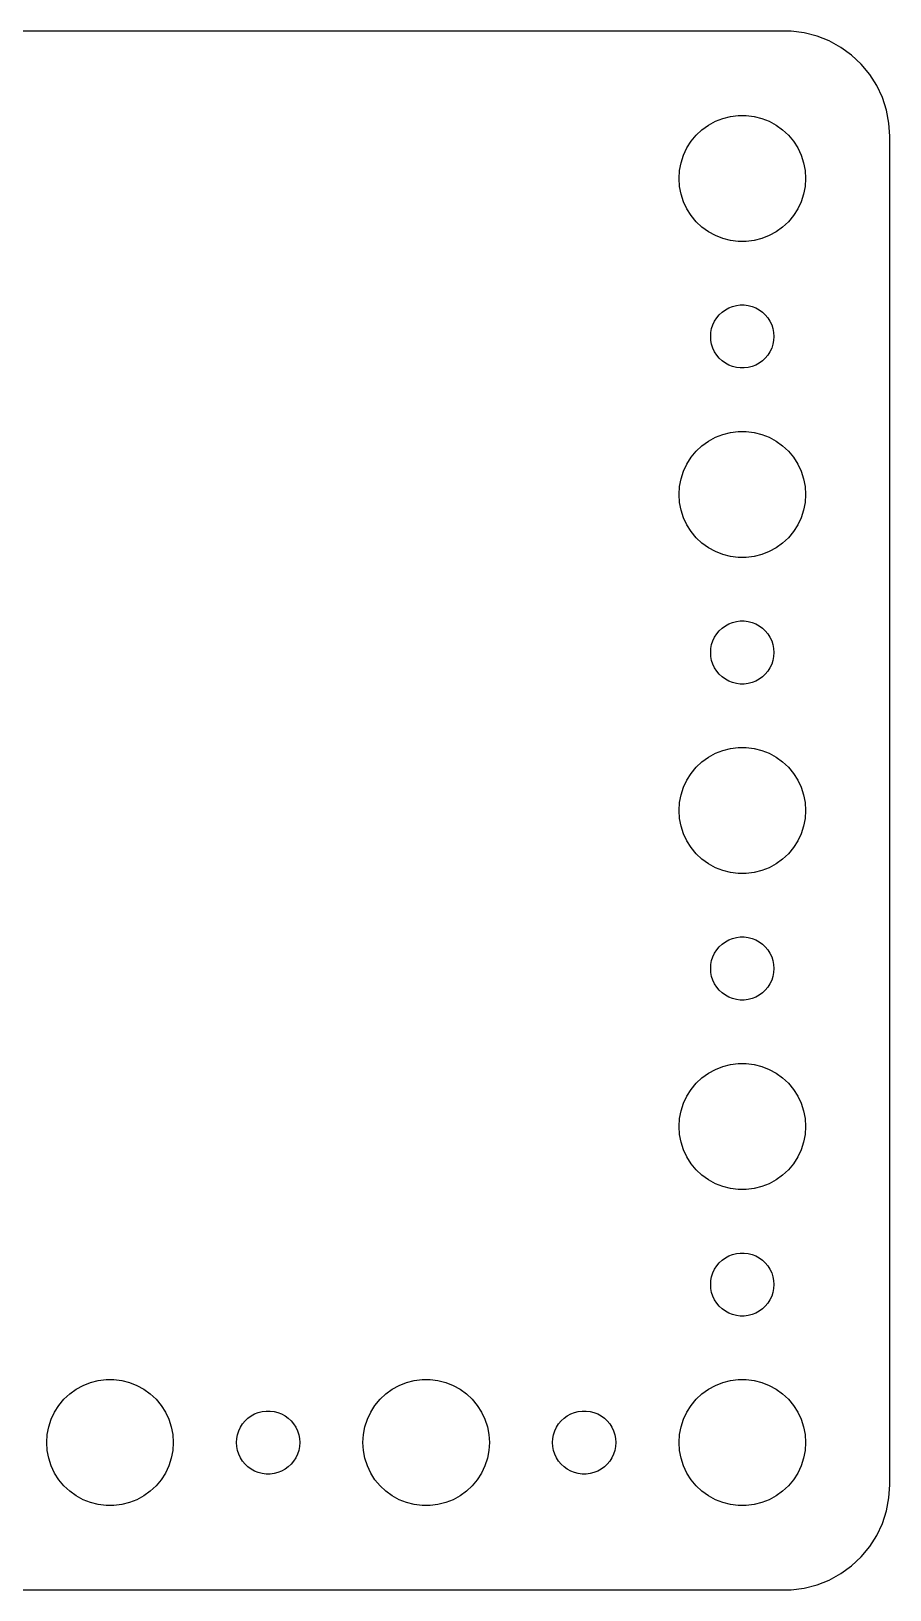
# Model space of a CAD drawing. Header units: metres. Extents: x -37 to 37, y 467 to 961.
# Drawn here: x -3.7 to 37, y 803 to 877 of the extents above; entities that cross this region are included whole.
import ezdxf

# ---------------------------------------------------------------- set-up
doc = ezdxf.new("R2010")
doc.units = ezdxf.units.M

msp = doc.modelspace()

# ---------------------------------------------------------------- linework, layer by layer
for p, q in [((32.3139, 876.99), (-6.5, 876.99)), ((32.9369, 876.911), (32.3139, 876.99)), ((33.5451, 876.755), (32.9369, 876.911)), ((34.1289, 876.524), (33.5451, 876.755)), ((34.6791, 876.222), (34.1289, 876.524)), ((35.1871, 875.853), (34.6791, 876.222)), ((35.6448, 875.423), (35.1871, 875.853)), ((36.0451, 874.939), (35.6448, 875.423)), ((36.3815, 874.409), (36.0451, 874.939)), ((36.6489, 873.841), (36.3815, 874.409)), ((36.8429, 873.243), (36.6489, 873.841)), ((29.4379, 872.947), (29.8116, 872.994)), ((29.8116, 872.994), (30.1884, 872.994)), ((30.1884, 872.994), (30.5621, 872.947)), ((36.9606, 872.627), (36.8429, 873.243)), ((27.8131, 872.054), (28.0877, 872.312)), ((28.0877, 872.312), (28.3925, 872.533)), ((28.3925, 872.533), (28.7227, 872.714)), ((28.7227, 872.714), (29.0729, 872.853)), ((29.0729, 872.853), (29.4379, 872.947)), ((30.5621, 872.947), (30.927, 872.853)), ((30.927, 872.853), (31.2773, 872.714)), ((31.2773, 872.714), (31.6075, 872.533)), ((31.6075, 872.533), (31.9123, 872.312)), ((31.9123, 872.312), (32.1869, 872.054)), ((37, 872), (36.9606, 872.627)), ((27.3711, 871.445), (27.5729, 871.763)), ((27.5729, 871.763), (27.8131, 872.054)), ((32.1869, 872.054), (32.427, 871.763)), ((32.427, 871.763), (32.6289, 871.445)), ((37, 808), (37, 872)), ((27.0237, 870.376), (27.0942, 870.746)), ((27.0942, 870.746), (27.2107, 871.104)), ((27.2107, 871.104), (27.3711, 871.445)), ((32.6289, 871.445), (32.7893, 871.104)), ((32.7893, 871.104), (32.9057, 870.746)), ((32.9057, 870.746), (32.9763, 870.376)), ((27, 870), (27.0237, 870.376)), ((32.9763, 870.376), (33, 870)), ((27.0237, 869.624), (27, 870)), ((27.0942, 869.254), (27.0237, 869.624)), ((32.9763, 869.624), (32.9057, 869.254)), ((33, 870), (32.9763, 869.624)), ((27.2107, 868.896), (27.0942, 869.254)), ((27.3711, 868.555), (27.2107, 868.896)), ((27.5729, 868.237), (27.3711, 868.555)), ((32.6289, 868.555), (32.427, 868.237)), ((32.7893, 868.896), (32.6289, 868.555)), ((32.9057, 869.254), (32.7893, 868.896)), ((27.8131, 867.946), (27.5729, 868.237)), ((28.0877, 867.688), (27.8131, 867.946)), ((32.1869, 867.946), (31.9123, 867.688)), ((32.427, 868.237), (32.1869, 867.946)), ((28.3925, 867.467), (28.0877, 867.688)), ((28.7227, 867.286), (28.3925, 867.467)), ((29.0729, 867.147), (28.7227, 867.286)), ((29.4379, 867.053), (29.0729, 867.147)), ((29.8116, 867.006), (29.4379, 867.053)), ((30.5621, 867.053), (30.1884, 867.006)), ((30.927, 867.147), (30.5621, 867.053)), ((31.2773, 867.286), (30.927, 867.147)), ((31.6075, 867.467), (31.2773, 867.286)), ((31.9123, 867.688), (31.6075, 867.467)), ((30.1884, 867.006), (29.8116, 867.006)), ((28.6855, 863.223), (28.7865, 863.382)), ((28.7865, 863.382), (28.9065, 863.527)), ((28.9065, 863.527), (29.0439, 863.656)), ((29.0439, 863.656), (29.1963, 863.766)), ((29.1963, 863.766), (29.3613, 863.857)), ((29.3613, 863.857), (29.5365, 863.927)), ((29.5365, 863.927), (29.7189, 863.973)), ((29.7189, 863.973), (29.9058, 863.997)), ((29.9058, 863.997), (30.0942, 863.997)), ((30.0942, 863.997), (30.2811, 863.973)), ((30.2811, 863.973), (30.4635, 863.927)), ((30.4635, 863.927), (30.6387, 863.857)), ((30.6387, 863.857), (30.8037, 863.766)), ((30.8037, 863.766), (30.9561, 863.656)), ((30.9561, 863.656), (31.0934, 863.527)), ((31.0934, 863.527), (31.2135, 863.382)), ((31.2135, 863.382), (31.3145, 863.223)), ((28.5, 862.5), (28.5118, 862.688)), ((28.5118, 862.688), (28.5471, 862.873)), ((28.5471, 862.873), (28.6053, 863.052)), ((28.6053, 863.052), (28.6855, 863.223)), ((31.3145, 863.223), (31.3947, 863.052)), ((31.3947, 863.052), (31.4529, 862.873)), ((31.4529, 862.873), (31.4882, 862.688)), ((31.4882, 862.688), (31.5, 862.5)), ((28.5118, 862.312), (28.5, 862.5)), ((28.5471, 862.127), (28.5118, 862.312)), ((28.6053, 861.948), (28.5471, 862.127)), ((28.6855, 861.777), (28.6053, 861.948)), ((31.3947, 861.948), (31.3145, 861.777)), ((31.4529, 862.127), (31.3947, 861.948)), ((31.4882, 862.312), (31.4529, 862.127)), ((31.5, 862.5), (31.4882, 862.312)), ((28.7865, 861.618), (28.6855, 861.777)), ((28.9065, 861.473), (28.7865, 861.618)), ((29.0439, 861.344), (28.9065, 861.473)), ((29.1963, 861.234), (29.0439, 861.344)), ((29.3613, 861.143), (29.1963, 861.234)), ((29.5365, 861.073), (29.3613, 861.143)), ((30.6387, 861.143), (30.4635, 861.073)), ((30.8037, 861.234), (30.6387, 861.143)), ((30.9561, 861.344), (30.8037, 861.234)), ((31.0934, 861.473), (30.9561, 861.344)), ((31.2135, 861.618), (31.0934, 861.473)), ((31.3145, 861.777), (31.2135, 861.618)), ((29.7189, 861.027), (29.5365, 861.073)), ((29.9058, 861.003), (29.7189, 861.027)), ((30.0942, 861.003), (29.9058, 861.003)), ((30.2811, 861.027), (30.0942, 861.003)), ((30.4635, 861.073), (30.2811, 861.027)), ((28.0877, 857.312), (28.3925, 857.533)), ((28.3925, 857.533), (28.7227, 857.714)), ((28.7227, 857.714), (29.0729, 857.853)), ((29.0729, 857.853), (29.4379, 857.947)), ((29.4379, 857.947), (29.8116, 857.994)), ((29.8116, 857.994), (30.1884, 857.994)), ((30.1884, 857.994), (30.5621, 857.947)), ((30.5621, 857.947), (30.927, 857.853)), ((30.927, 857.853), (31.2773, 857.714)), ((31.2773, 857.714), (31.6075, 857.533)), ((31.6075, 857.533), (31.9123, 857.312)), ((27.3711, 856.445), (27.5729, 856.763)), ((27.5729, 856.763), (27.8131, 857.054)), ((27.8131, 857.054), (28.0877, 857.312)), ((31.9123, 857.312), (32.1869, 857.054)), ((32.1869, 857.054), (32.427, 856.763)), ((32.427, 856.763), (32.6289, 856.445)), ((27.0942, 855.746), (27.2107, 856.104)), ((27.2107, 856.104), (27.3711, 856.445)), ((32.6289, 856.445), (32.7893, 856.104)), ((32.7893, 856.104), (32.9057, 855.746)), ((27, 855), (27.0237, 855.376)), ((27.0237, 855.376), (27.0942, 855.746)), ((32.9057, 855.746), (32.9763, 855.376)), ((32.9763, 855.376), (33, 855)), ((27.0237, 854.624), (27, 855)), ((27.0942, 854.254), (27.0237, 854.624)), ((32.9763, 854.624), (32.9057, 854.254)), ((33, 855), (32.9763, 854.624)), ((27.2107, 853.896), (27.0942, 854.254)), ((27.3711, 853.555), (27.2107, 853.896)), ((32.7893, 853.896), (32.6289, 853.555)), ((32.9057, 854.254), (32.7893, 853.896)), ((27.5729, 853.237), (27.3711, 853.555)), ((27.8131, 852.946), (27.5729, 853.237)), ((32.427, 853.237), (32.1869, 852.946)), ((32.6289, 853.555), (32.427, 853.237)), ((28.0877, 852.688), (27.8131, 852.946)), ((28.3925, 852.467), (28.0877, 852.688)), ((28.7227, 852.286), (28.3925, 852.467)), ((29.0729, 852.147), (28.7227, 852.286)), ((31.2773, 852.286), (30.927, 852.147)), ((31.6075, 852.467), (31.2773, 852.286)), ((31.9123, 852.688), (31.6075, 852.467)), ((32.1869, 852.946), (31.9123, 852.688)), ((29.4379, 852.053), (29.0729, 852.147)), ((29.8116, 852.006), (29.4379, 852.053)), ((30.1884, 852.006), (29.8116, 852.006)), ((30.5621, 852.053), (30.1884, 852.006)), ((30.927, 852.147), (30.5621, 852.053)), ((28.9065, 848.527), (29.0439, 848.656)), ((29.0439, 848.656), (29.1963, 848.766)), ((29.1963, 848.766), (29.3613, 848.857)), ((29.3613, 848.857), (29.5365, 848.927)), ((29.5365, 848.927), (29.7189, 848.973)), ((29.7189, 848.973), (29.9058, 848.997)), ((29.9058, 848.997), (30.0942, 848.997)), ((30.0942, 848.997), (30.2811, 848.973)), ((30.2811, 848.973), (30.4635, 848.927)), ((30.4635, 848.927), (30.6387, 848.857)), ((30.6387, 848.857), (30.8037, 848.766)), ((30.8037, 848.766), (30.9561, 848.656)), ((30.9561, 848.656), (31.0934, 848.527)), ((28.5118, 847.688), (28.5471, 847.873)), ((28.5471, 847.873), (28.6053, 848.052)), ((28.6053, 848.052), (28.6855, 848.223)), ((28.6855, 848.223), (28.7865, 848.382)), ((28.7865, 848.382), (28.9065, 848.527)), ((31.0934, 848.527), (31.2135, 848.382)), ((31.2135, 848.382), (31.3145, 848.223)), ((31.3145, 848.223), (31.3947, 848.052)), ((31.3947, 848.052), (31.4529, 847.873)), ((31.4529, 847.873), (31.4882, 847.688)), ((28.5, 847.5), (28.5118, 847.688)), ((28.5118, 847.312), (28.5, 847.5)), ((28.5471, 847.127), (28.5118, 847.312)), ((28.6053, 846.948), (28.5471, 847.127)), ((31.4529, 847.127), (31.3947, 846.948)), ((31.4882, 847.312), (31.4529, 847.127)), ((31.4882, 847.688), (31.5, 847.5)), ((31.5, 847.5), (31.4882, 847.312)), ((28.6855, 846.777), (28.6053, 846.948)), ((28.7865, 846.618), (28.6855, 846.777)), ((28.9065, 846.473), (28.7865, 846.618)), ((29.0439, 846.344), (28.9065, 846.473)), ((29.1963, 846.234), (29.0439, 846.344)), ((30.9561, 846.344), (30.8037, 846.234)), ((31.0934, 846.473), (30.9561, 846.344)), ((31.2135, 846.618), (31.0934, 846.473)), ((31.3145, 846.777), (31.2135, 846.618)), ((31.3947, 846.948), (31.3145, 846.777)), ((29.3613, 846.143), (29.1963, 846.234)), ((29.5365, 846.073), (29.3613, 846.143)), ((29.7189, 846.027), (29.5365, 846.073)), ((29.9058, 846.003), (29.7189, 846.027)), ((30.0942, 846.003), (29.9058, 846.003)), ((30.2811, 846.027), (30.0942, 846.003)), ((30.4635, 846.073), (30.2811, 846.027)), ((30.6387, 846.143), (30.4635, 846.073)), ((30.8037, 846.234), (30.6387, 846.143)), ((28.3925, 842.533), (28.7227, 842.714)), ((28.7227, 842.714), (29.0729, 842.853)), ((29.0729, 842.853), (29.4379, 842.947)), ((29.4379, 842.947), (29.8116, 842.994)), ((29.8116, 842.994), (30.1884, 842.994)), ((30.1884, 842.994), (30.5621, 842.947)), ((30.5621, 842.947), (30.927, 842.853)), ((30.927, 842.853), (31.2773, 842.714)), ((31.2773, 842.714), (31.6075, 842.533)), ((27.5729, 841.763), (27.8131, 842.054)), ((27.8131, 842.054), (28.0877, 842.312)), ((28.0877, 842.312), (28.3925, 842.533)), ((31.6075, 842.533), (31.9123, 842.312)), ((31.9123, 842.312), (32.1869, 842.054)), ((32.1869, 842.054), (32.427, 841.763)), ((27.2107, 841.104), (27.3711, 841.445)), ((27.3711, 841.445), (27.5729, 841.763)), ((32.427, 841.763), (32.6289, 841.445)), ((32.6289, 841.445), (32.7893, 841.104)), ((27.0237, 840.376), (27.0942, 840.746)), ((27.0942, 840.746), (27.2107, 841.104)), ((32.7893, 841.104), (32.9057, 840.746)), ((32.9057, 840.746), (32.9763, 840.376)), ((27, 840), (27.0237, 840.376)), ((27.0237, 839.624), (27, 840)), ((32.9763, 840.376), (33, 840)), ((33, 840), (32.9763, 839.624)), ((27.0942, 839.254), (27.0237, 839.624)), ((27.2107, 838.896), (27.0942, 839.254)), ((32.9057, 839.254), (32.7893, 838.896)), ((32.9763, 839.624), (32.9057, 839.254)), ((27.3711, 838.555), (27.2107, 838.896)), ((27.5729, 838.237), (27.3711, 838.555)), ((27.8131, 837.946), (27.5729, 838.237)), ((32.427, 838.237), (32.1869, 837.946)), ((32.6289, 838.555), (32.427, 838.237)), ((32.7893, 838.896), (32.6289, 838.555)), ((28.0877, 837.688), (27.8131, 837.946)), ((28.3925, 837.467), (28.0877, 837.688)), ((28.7227, 837.286), (28.3925, 837.467)), ((31.6075, 837.467), (31.2773, 837.286)), ((31.9123, 837.688), (31.6075, 837.467)), ((32.1869, 837.946), (31.9123, 837.688)), ((29.0729, 837.147), (28.7227, 837.286)), ((29.4379, 837.053), (29.0729, 837.147)), ((29.8116, 837.006), (29.4379, 837.053)), ((30.1884, 837.006), (29.8116, 837.006)), ((30.5621, 837.053), (30.1884, 837.006)), ((30.927, 837.147), (30.5621, 837.053)), ((31.2773, 837.286), (30.927, 837.147)), ((29.0439, 833.656), (29.1963, 833.766)), ((29.1963, 833.766), (29.3613, 833.857)), ((29.3613, 833.857), (29.5365, 833.927)), ((29.5365, 833.927), (29.7189, 833.973)), ((29.7189, 833.973), (29.9058, 833.997)), ((29.9058, 833.997), (30.0942, 833.997)), ((30.0942, 833.997), (30.2811, 833.973)), ((30.2811, 833.973), (30.4635, 833.927)), ((30.4635, 833.927), (30.6387, 833.857)), ((30.6387, 833.857), (30.8037, 833.766)), ((30.8037, 833.766), (30.9561, 833.656)), ((28.5471, 832.873), (28.6053, 833.052)), ((28.6053, 833.052), (28.6855, 833.223)), ((28.6855, 833.223), (28.7865, 833.382)), ((28.7865, 833.382), (28.9065, 833.527)), ((28.9065, 833.527), (29.0439, 833.656)), ((30.9561, 833.656), (31.0934, 833.527)), ((31.0934, 833.527), (31.2135, 833.382)), ((31.2135, 833.382), (31.3145, 833.223)), ((31.3145, 833.223), (31.3947, 833.052)), ((31.3947, 833.052), (31.4529, 832.873)), ((28.5, 832.5), (28.5118, 832.688)), ((28.5118, 832.312), (28.5, 832.5)), ((28.5118, 832.688), (28.5471, 832.873)), ((28.5471, 832.127), (28.5118, 832.312)), ((31.4529, 832.873), (31.4882, 832.688)), ((31.4882, 832.312), (31.4529, 832.127)), ((31.4882, 832.688), (31.5, 832.5)), ((31.5, 832.5), (31.4882, 832.312)), ((28.6053, 831.948), (28.5471, 832.127)), ((28.6855, 831.777), (28.6053, 831.948)), ((28.7865, 831.618), (28.6855, 831.777)), ((28.9065, 831.473), (28.7865, 831.618)), ((31.2135, 831.618), (31.0934, 831.473)), ((31.3145, 831.777), (31.2135, 831.618)), ((31.3947, 831.948), (31.3145, 831.777)), ((31.4529, 832.127), (31.3947, 831.948)), ((29.0439, 831.344), (28.9065, 831.473)), ((29.1963, 831.234), (29.0439, 831.344)), ((29.3613, 831.143), (29.1963, 831.234)), ((29.5365, 831.073), (29.3613, 831.143)), ((29.7189, 831.027), (29.5365, 831.073)), ((29.9058, 831.003), (29.7189, 831.027)), ((30.0942, 831.003), (29.9058, 831.003)), ((30.2811, 831.027), (30.0942, 831.003)), ((30.4635, 831.073), (30.2811, 831.027)), ((30.6387, 831.143), (30.4635, 831.073)), ((30.8037, 831.234), (30.6387, 831.143)), ((30.9561, 831.344), (30.8037, 831.234)), ((31.0934, 831.473), (30.9561, 831.344)), ((28.7227, 827.714), (29.0729, 827.853)), ((29.0729, 827.853), (29.4379, 827.947)), ((29.4379, 827.947), (29.8116, 827.994)), ((29.8116, 827.994), (30.1884, 827.994)), ((30.1884, 827.994), (30.5621, 827.947)), ((30.5621, 827.947), (30.927, 827.853)), ((30.927, 827.853), (31.2773, 827.714)), ((27.8131, 827.054), (28.0877, 827.312)), ((28.0877, 827.312), (28.3925, 827.533)), ((28.3925, 827.533), (28.7227, 827.714)), ((31.2773, 827.714), (31.6075, 827.533)), ((31.6075, 827.533), (31.9123, 827.312)), ((31.9123, 827.312), (32.1869, 827.054)), ((27.2107, 826.104), (27.3711, 826.445)), ((27.3711, 826.445), (27.5729, 826.763)), ((27.5729, 826.763), (27.8131, 827.054)), ((32.1869, 827.054), (32.427, 826.763)), ((32.427, 826.763), (32.6289, 826.445)), ((32.6289, 826.445), (32.7893, 826.104)), ((27.0237, 825.376), (27.0942, 825.746)), ((27.0942, 825.746), (27.2107, 826.104)), ((32.7893, 826.104), (32.9057, 825.746)), ((32.9057, 825.746), (32.9763, 825.376)), ((27, 825), (27.0237, 825.376)), ((27.0237, 824.624), (27, 825)), ((32.9763, 825.376), (33, 825)), ((33, 825), (32.9763, 824.624)), ((27.0942, 824.254), (27.0237, 824.624)), ((27.2107, 823.896), (27.0942, 824.254)), ((32.9057, 824.254), (32.7893, 823.896)), ((32.9763, 824.624), (32.9057, 824.254)), ((27.3711, 823.555), (27.2107, 823.896)), ((27.5729, 823.237), (27.3711, 823.555)), ((32.6289, 823.555), (32.427, 823.237)), ((32.7893, 823.896), (32.6289, 823.555)), ((27.8131, 822.946), (27.5729, 823.237)), ((28.0877, 822.688), (27.8131, 822.946)), ((28.3925, 822.467), (28.0877, 822.688)), ((31.9123, 822.688), (31.6075, 822.467)), ((32.1869, 822.946), (31.9123, 822.688)), ((32.427, 823.237), (32.1869, 822.946)), ((28.7227, 822.286), (28.3925, 822.467)), ((29.0729, 822.147), (28.7227, 822.286)), ((29.4379, 822.053), (29.0729, 822.147)), ((29.8116, 822.006), (29.4379, 822.053)), ((30.1884, 822.006), (29.8116, 822.006)), ((30.5621, 822.053), (30.1884, 822.006)), ((30.927, 822.147), (30.5621, 822.053)), ((31.2773, 822.286), (30.927, 822.147)), ((31.6075, 822.467), (31.2773, 822.286)), ((29.5365, 818.927), (29.7189, 818.973)), ((29.7189, 818.973), (29.9058, 818.997)), ((29.9058, 818.997), (30.0942, 818.997)), ((30.0942, 818.997), (30.2811, 818.973)), ((30.2811, 818.973), (30.4635, 818.927)), ((28.6053, 818.052), (28.6855, 818.223)), ((28.6855, 818.223), (28.7865, 818.382)), ((28.7865, 818.382), (28.9065, 818.527)), ((28.9065, 818.527), (29.0439, 818.656)), ((29.0439, 818.656), (29.1963, 818.766)), ((29.1963, 818.766), (29.3613, 818.857)), ((29.3613, 818.857), (29.5365, 818.927)), ((30.4635, 818.927), (30.6387, 818.857)), ((30.6387, 818.857), (30.8037, 818.766)), ((30.8037, 818.766), (30.9561, 818.656)), ((30.9561, 818.656), (31.0934, 818.527)), ((31.0934, 818.527), (31.2135, 818.382)), ((31.2135, 818.382), (31.3145, 818.223)), ((31.3145, 818.223), (31.3947, 818.052)), ((28.5, 817.5), (28.5118, 817.688)), ((28.5118, 817.312), (28.5, 817.5)), ((28.5118, 817.688), (28.5471, 817.873)), ((28.5471, 817.873), (28.6053, 818.052)), ((31.3947, 818.052), (31.4529, 817.873)), ((31.4529, 817.873), (31.4882, 817.688)), ((31.4882, 817.688), (31.5, 817.5)), ((31.5, 817.5), (31.4882, 817.312)), ((28.5471, 817.127), (28.5118, 817.312)), ((28.6053, 816.948), (28.5471, 817.127)), ((28.6855, 816.777), (28.6053, 816.948)), ((28.7865, 816.618), (28.6855, 816.777)), ((31.3145, 816.777), (31.2135, 816.618)), ((31.3947, 816.948), (31.3145, 816.777)), ((31.4529, 817.127), (31.3947, 816.948)), ((31.4882, 817.312), (31.4529, 817.127)), ((28.9065, 816.473), (28.7865, 816.618)), ((29.0439, 816.344), (28.9065, 816.473)), ((29.1963, 816.234), (29.0439, 816.344)), ((29.3613, 816.143), (29.1963, 816.234)), ((29.5365, 816.073), (29.3613, 816.143)), ((29.7189, 816.027), (29.5365, 816.073)), ((29.9058, 816.003), (29.7189, 816.027)), ((30.0942, 816.003), (29.9058, 816.003)), ((30.2811, 816.027), (30.0942, 816.003)), ((30.4635, 816.073), (30.2811, 816.027)), ((30.6387, 816.143), (30.4635, 816.073)), ((30.8037, 816.234), (30.6387, 816.143)), ((30.9561, 816.344), (30.8037, 816.234)), ((31.0934, 816.473), (30.9561, 816.344)), ((31.2135, 816.618), (31.0934, 816.473)), ((-2.1869, 812.054), (-1.91226, 812.312)), ((-1.91226, 812.312), (-1.60747, 812.533)), ((-1.60747, 812.533), (-1.27733, 812.714)), ((-1.27733, 812.714), (-0.92705, 812.853)), ((-0.92705, 812.853), (-0.56213, 812.947)), ((-0.56213, 812.947), (-0.18837, 812.994)), ((-0.18837, 812.994), (0.18837, 812.994)), ((0.18837, 812.994), (0.56213, 812.947)), ((0.56213, 812.947), (0.92705, 812.853)), ((0.92705, 812.853), (1.27733, 812.714)), ((1.27733, 812.714), (1.60747, 812.533)), ((1.60747, 812.533), (1.91226, 812.312)), ((1.91226, 812.312), (2.1869, 812.054)), ((12.8131, 812.054), (13.0877, 812.312)), ((13.0877, 812.312), (13.3925, 812.533)), ((13.3925, 812.533), (13.7227, 812.714)), ((13.7227, 812.714), (14.0729, 812.853)), ((14.0729, 812.853), (14.4379, 812.947)), ((14.4379, 812.947), (14.8116, 812.994)), ((14.8116, 812.994), (15.1884, 812.994)), ((15.1884, 812.994), (15.5621, 812.947)), ((15.5621, 812.947), (15.927, 812.853)), ((15.927, 812.853), (16.2773, 812.714)), ((16.2773, 812.714), (16.6075, 812.533)), ((16.6075, 812.533), (16.9123, 812.312)), ((16.9123, 812.312), (17.1869, 812.054)), ((27.8131, 812.054), (28.0877, 812.312)), ((28.0877, 812.312), (28.3925, 812.533)), ((28.3925, 812.533), (28.7227, 812.714)), ((28.7227, 812.714), (29.0729, 812.853)), ((29.0729, 812.853), (29.4379, 812.947)), ((29.4379, 812.947), (29.8116, 812.994)), ((29.8116, 812.994), (30.1884, 812.994)), ((30.1884, 812.994), (30.5621, 812.947)), ((30.5621, 812.947), (30.927, 812.853)), ((30.927, 812.853), (31.2773, 812.714)), ((31.2773, 812.714), (31.6075, 812.533)), ((31.6075, 812.533), (31.9123, 812.312)), ((31.9123, 812.312), (32.1869, 812.054)), ((-2.62891, 811.445), (-2.42705, 811.763)), ((-2.42705, 811.763), (-2.1869, 812.054)), ((2.1869, 812.054), (2.42705, 811.763)), ((2.42705, 811.763), (2.62891, 811.445)), ((12.3711, 811.445), (12.5729, 811.763)), ((12.5729, 811.763), (12.8131, 812.054)), ((17.1869, 812.054), (17.427, 811.763)), ((17.427, 811.763), (17.6289, 811.445)), ((27.3711, 811.445), (27.5729, 811.763)), ((27.5729, 811.763), (27.8131, 812.054)), ((32.1869, 812.054), (32.427, 811.763)), ((32.427, 811.763), (32.6289, 811.445)), ((-2.90575, 810.746), (-2.78932, 811.104)), ((-2.78932, 811.104), (-2.62891, 811.445)), ((2.62891, 811.445), (2.78932, 811.104)), ((2.78932, 811.104), (2.90575, 810.746)), ((6.18553, 810.723), (6.28647, 810.882)), ((6.28647, 810.882), (6.40654, 811.027)), ((6.40654, 811.027), (6.54385, 811.156)), ((6.54385, 811.156), (6.69626, 811.266)), ((6.69626, 811.266), (6.86133, 811.357)), ((6.86133, 811.357), (7.03647, 811.427)), ((7.03647, 811.427), (7.21892, 811.473)), ((7.21892, 811.473), (7.40581, 811.497)), ((7.40581, 811.497), (7.59418, 811.497)), ((7.59418, 811.497), (7.78107, 811.473)), ((7.78107, 811.473), (7.96352, 811.427)), ((7.96352, 811.427), (8.13866, 811.357)), ((8.13866, 811.357), (8.30373, 811.266)), ((8.30373, 811.266), (8.45613, 811.156)), ((8.45613, 811.156), (8.59344, 811.027)), ((8.59344, 811.027), (8.71352, 810.882)), ((8.71352, 810.882), (8.81445, 810.723)), ((12.0942, 810.746), (12.2107, 811.104)), ((12.2107, 811.104), (12.3711, 811.445)), ((17.6289, 811.445), (17.7893, 811.104)), ((17.7893, 811.104), (17.9057, 810.746)), ((21.1855, 810.723), (21.2865, 810.882)), ((21.2865, 810.882), (21.4065, 811.027)), ((21.4065, 811.027), (21.5439, 811.156)), ((21.5439, 811.156), (21.6963, 811.266)), ((21.6963, 811.266), (21.8613, 811.357)), ((21.8613, 811.357), (22.0365, 811.427)), ((22.0365, 811.427), (22.2189, 811.473)), ((22.2189, 811.473), (22.4058, 811.497)), ((22.4058, 811.497), (22.5942, 811.497)), ((22.5942, 811.497), (22.7811, 811.473)), ((22.7811, 811.473), (22.9635, 811.427)), ((22.9635, 811.427), (23.1387, 811.357)), ((23.1387, 811.357), (23.3037, 811.266)), ((23.3037, 811.266), (23.4561, 811.156)), ((23.4561, 811.156), (23.5934, 811.027)), ((23.5934, 811.027), (23.7135, 810.882)), ((23.7135, 810.882), (23.8145, 810.723)), ((27.0942, 810.746), (27.2107, 811.104)), ((27.2107, 811.104), (27.3711, 811.445)), ((32.6289, 811.445), (32.7893, 811.104)), ((32.7893, 811.104), (32.9057, 810.746)), ((-3, 810), (-2.97633, 810.376)), ((-2.97633, 810.376), (-2.90575, 810.746)), ((2.90575, 810.746), (2.97633, 810.376)), ((2.97633, 810.376), (3, 810)), ((6, 810), (6.01183, 810.188)), ((6.01183, 810.188), (6.04712, 810.373)), ((6.04712, 810.373), (6.10533, 810.552)), ((6.10533, 810.552), (6.18553, 810.723)), ((8.81445, 810.723), (8.89465, 810.552)), ((8.89465, 810.552), (8.95287, 810.373)), ((8.95287, 810.373), (8.98816, 810.188)), ((8.98816, 810.188), (9, 810)), ((12, 810), (12.0237, 810.376)), ((12.0237, 810.376), (12.0942, 810.746)), ((17.9057, 810.746), (17.9763, 810.376)), ((17.9763, 810.376), (18, 810)), ((21, 810), (21.0118, 810.188)), ((21.0118, 810.188), (21.0471, 810.373)), ((21.0471, 810.373), (21.1053, 810.552)), ((21.1053, 810.552), (21.1855, 810.723)), ((23.8145, 810.723), (23.8947, 810.552)), ((23.8947, 810.552), (23.9529, 810.373)), ((23.9529, 810.373), (23.9882, 810.188)), ((23.9882, 810.188), (24, 810)), ((27, 810), (27.0237, 810.376)), ((27.0237, 810.376), (27.0942, 810.746)), ((32.9057, 810.746), (32.9763, 810.376)), ((32.9763, 810.376), (33, 810)), ((-2.97633, 809.624), (-3, 810)), ((-2.90575, 809.254), (-2.97633, 809.624)), ((2.97633, 809.624), (2.90575, 809.254)), ((3, 810), (2.97633, 809.624)), ((6.01183, 809.812), (6, 810)), ((6.04712, 809.627), (6.01183, 809.812)), ((6.10533, 809.448), (6.04712, 809.627)), ((6.18553, 809.277), (6.10533, 809.448)), ((8.89465, 809.448), (8.81445, 809.277)), ((8.95287, 809.627), (8.89465, 809.448)), ((8.98816, 809.812), (8.95287, 809.627)), ((9, 810), (8.98816, 809.812)), ((12.0237, 809.624), (12, 810)), ((12.0942, 809.254), (12.0237, 809.624)), ((17.9763, 809.624), (17.9057, 809.254)), ((18, 810), (17.9763, 809.624)), ((21.0118, 809.812), (21, 810)), ((21.0471, 809.627), (21.0118, 809.812)), ((21.1053, 809.448), (21.0471, 809.627)), ((21.1855, 809.277), (21.1053, 809.448)), ((23.8947, 809.448), (23.8145, 809.277)), ((23.9529, 809.627), (23.8947, 809.448)), ((23.9882, 809.812), (23.9529, 809.627)), ((24, 810), (23.9882, 809.812)), ((27.0237, 809.624), (27, 810)), ((27.0942, 809.254), (27.0237, 809.624)), ((32.9763, 809.624), (32.9057, 809.254)), ((33, 810), (32.9763, 809.624)), ((-2.78932, 808.896), (-2.90575, 809.254)), ((-2.62891, 808.555), (-2.78932, 808.896)), ((2.78932, 808.896), (2.62891, 808.555)), ((2.90575, 809.254), (2.78932, 808.896)), ((6.28647, 809.118), (6.18553, 809.277)), ((6.40654, 808.973), (6.28647, 809.118)), ((6.54385, 808.844), (6.40654, 808.973)), ((6.69626, 808.734), (6.54385, 808.844)), ((6.86133, 808.643), (6.69626, 808.734)), ((7.03647, 808.573), (6.86133, 808.643)), ((8.13866, 808.643), (7.96352, 808.573)), ((8.30373, 808.734), (8.13866, 808.643)), ((8.45613, 808.844), (8.30373, 808.734)), ((8.59344, 808.973), (8.45613, 808.844)), ((8.71352, 809.118), (8.59344, 808.973)), ((8.81445, 809.277), (8.71352, 809.118)), ((12.2107, 808.896), (12.0942, 809.254)), ((12.3711, 808.555), (12.2107, 808.896)), ((17.7893, 808.896), (17.6289, 808.555)), ((17.9057, 809.254), (17.7893, 808.896)), ((21.2865, 809.118), (21.1855, 809.277)), ((21.4065, 808.973), (21.2865, 809.118)), ((21.5439, 808.844), (21.4065, 808.973)), ((21.6963, 808.734), (21.5439, 808.844)), ((21.8613, 808.643), (21.6963, 808.734)), ((22.0365, 808.573), (21.8613, 808.643)), ((23.1387, 808.643), (22.9635, 808.573)), ((23.3037, 808.734), (23.1387, 808.643)), ((23.4561, 808.844), (23.3037, 808.734)), ((23.5934, 808.973), (23.4561, 808.844)), ((23.7135, 809.118), (23.5934, 808.973)), ((23.8145, 809.277), (23.7135, 809.118)), ((27.2107, 808.896), (27.0942, 809.254)), ((27.3711, 808.555), (27.2107, 808.896)), ((32.7893, 808.896), (32.6289, 808.555)), ((32.9057, 809.254), (32.7893, 808.896)), ((-2.42705, 808.237), (-2.62891, 808.555)), ((-2.1869, 807.946), (-2.42705, 808.237)), ((-1.91226, 807.688), (-2.1869, 807.946)), ((2.1869, 807.946), (1.91226, 807.688)), ((2.42705, 808.237), (2.1869, 807.946)), ((2.62891, 808.555), (2.42705, 808.237)), ((7.21892, 808.527), (7.03647, 808.573)), ((7.40581, 808.503), (7.21892, 808.527)), ((7.59418, 808.503), (7.40581, 808.503)), ((7.78107, 808.527), (7.59418, 808.503)), ((7.96352, 808.573), (7.78107, 808.527)), ((12.5729, 808.237), (12.3711, 808.555)), ((12.8131, 807.946), (12.5729, 808.237)), ((13.0877, 807.688), (12.8131, 807.946)), ((17.1869, 807.946), (16.9123, 807.688)), ((17.427, 808.237), (17.1869, 807.946)), ((17.6289, 808.555), (17.427, 808.237)), ((22.2189, 808.527), (22.0365, 808.573)), ((22.4058, 808.503), (22.2189, 808.527)), ((22.5942, 808.503), (22.4058, 808.503)), ((22.7811, 808.527), (22.5942, 808.503)), ((22.9635, 808.573), (22.7811, 808.527)), ((27.5729, 808.237), (27.3711, 808.555)), ((27.8131, 807.946), (27.5729, 808.237)), ((28.0877, 807.688), (27.8131, 807.946)), ((32.1869, 807.946), (31.9123, 807.688)), ((32.427, 808.237), (32.1869, 807.946)), ((32.6289, 808.555), (32.427, 808.237)), ((36.9606, 807.373), (37, 808)), ((-1.60747, 807.467), (-1.91226, 807.688)), ((-1.27733, 807.286), (-1.60747, 807.467)), ((-0.92705, 807.147), (-1.27733, 807.286)), ((-0.56213, 807.053), (-0.92705, 807.147)), ((0.92705, 807.147), (0.56213, 807.053)), ((1.27733, 807.286), (0.92705, 807.147)), ((1.60747, 807.467), (1.27733, 807.286)), ((1.91226, 807.688), (1.60747, 807.467)), ((13.3925, 807.467), (13.0877, 807.688)), ((13.7227, 807.286), (13.3925, 807.467)), ((14.0729, 807.147), (13.7227, 807.286)), ((14.4379, 807.053), (14.0729, 807.147)), ((15.927, 807.147), (15.5621, 807.053)), ((16.2773, 807.286), (15.927, 807.147)), ((16.6075, 807.467), (16.2773, 807.286)), ((16.9123, 807.688), (16.6075, 807.467)), ((28.3925, 807.467), (28.0877, 807.688)), ((28.7227, 807.286), (28.3925, 807.467)), ((29.0729, 807.147), (28.7227, 807.286)), ((29.4379, 807.053), (29.0729, 807.147)), ((30.927, 807.147), (30.5621, 807.053)), ((31.2773, 807.286), (30.927, 807.147)), ((31.6075, 807.467), (31.2773, 807.286)), ((31.9123, 807.688), (31.6075, 807.467)), ((36.8429, 806.757), (36.9606, 807.373)), ((-0.18837, 807.006), (-0.56213, 807.053)), ((0.18837, 807.006), (-0.18837, 807.006)), ((0.56213, 807.053), (0.18837, 807.006)), ((14.8116, 807.006), (14.4379, 807.053)), ((15.1884, 807.006), (14.8116, 807.006)), ((15.5621, 807.053), (15.1884, 807.006)), ((29.8116, 807.006), (29.4379, 807.053)), ((30.1884, 807.006), (29.8116, 807.006)), ((30.5621, 807.053), (30.1884, 807.006)), ((36.6489, 806.159), (36.8429, 806.757)), ((36.3815, 805.591), (36.6489, 806.159)), ((35.6448, 804.577), (36.0451, 805.061)), ((36.0451, 805.061), (36.3815, 805.591)), ((35.1871, 804.147), (35.6448, 804.577)), ((33.5451, 803.245), (34.1289, 803.476)), ((34.1289, 803.476), (34.6791, 803.778)), ((34.6791, 803.778), (35.1871, 804.147)), ((-32.3139, 803.01), (32.3139, 803.01)), ((32.3139, 803.01), (32.9369, 803.089)), ((32.9369, 803.089), (33.5451, 803.245))]:
    msp.add_line(p, q)

doc.saveas('drawing.dxf')
